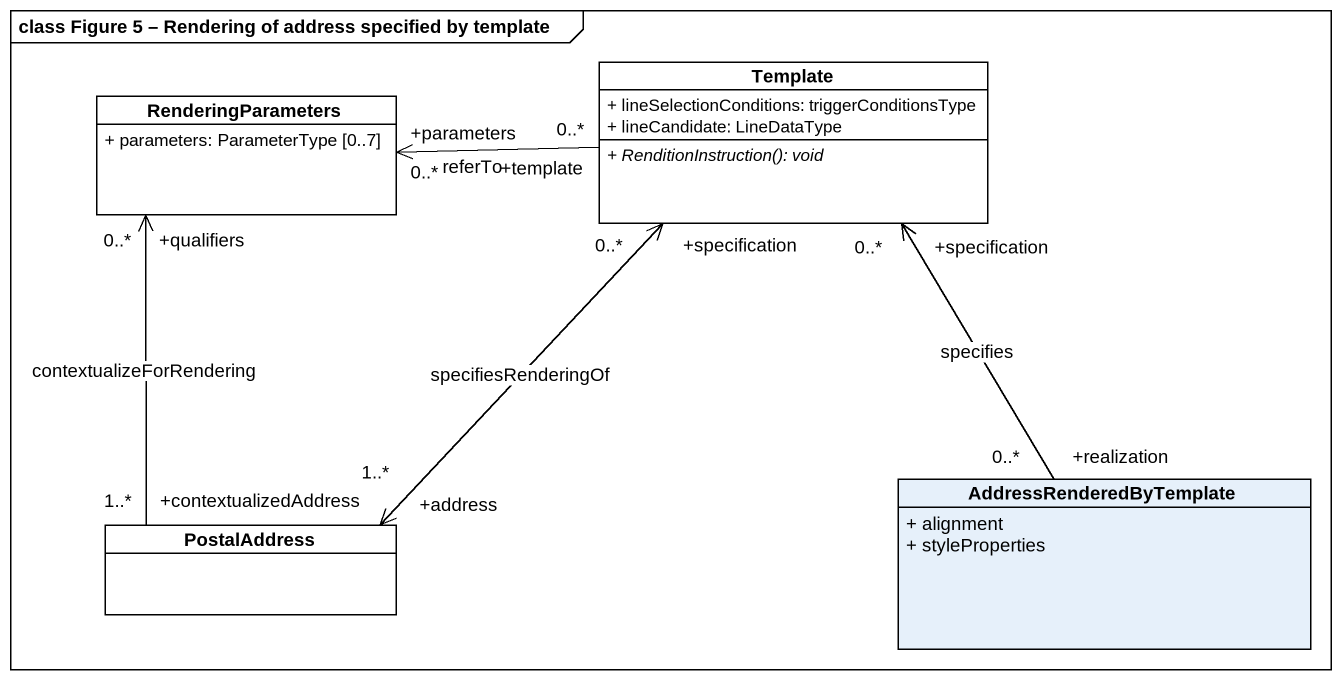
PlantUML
@startuml
mainframe class Figure 5 – Rendering of address specified by template
hide circle
hide empty members
skinparam classAttributeIconSize 0
class Template #FFFFFF {
  + lineSelectionConditions: triggerConditionsType
  + lineCandidate: LineDataType
  {abstract} + RenditionInstruction(): void
}
class RenderingParameters #FFFFFF {
  + parameters: ParameterType [0..7]
}
class PostalAddress #FFFFFF
class AddressRenderedByTemplate {
  + alignment
  + styleProperties
}
Template "+specification\n0..*" <-- "+realization\n0..*" AddressRenderedByTemplate : specifies
RenderingParameters "+parameters\n0..*" <-right- "+template\n0..*" Template : referTo
RenderingParameters "+qualifiers\n0..*" <-- "+contextualizedAddress\n1..*" PostalAddress : contextualizeForRendering
PostalAddress "+address\n1..*" <-up-> "+specification\n0..*" Template : specifiesRenderingOf
@enduml
